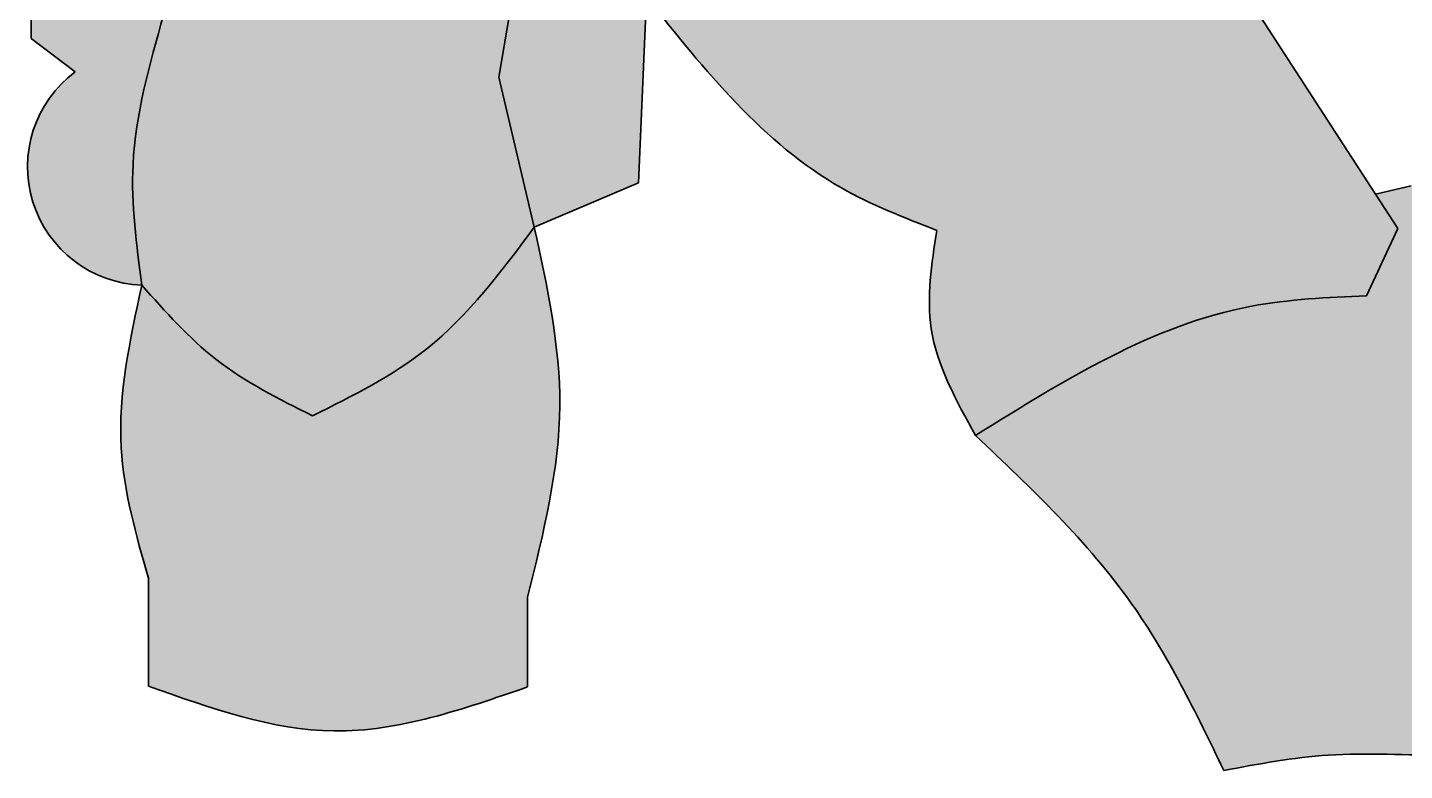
# Model space of a CAD drawing. Header units: millimetres. Extents: x 1769 to 1960, y 325 to 373.
# Drawn here: x 1867.3 to 1882.34, y 325.61 to 333.72 of the extents above; entities that cross this region are included whole.
import ezdxf

# ---------------------------------------------------------------- set-up
doc = ezdxf.new("R2010")
doc.units = ezdxf.units.MM

msp = doc.modelspace()

# ---------------------------------------------------------------- hatches: boundary and pattern name
at = {"lineweight": 35, "true_color": 0xffffff, "transparency": 33554687}
h = msp.add_hatch(color=7, dxfattribs=at)
h.set_gradient(color1=(103, 36, 30), color2=(153, 27, 30), rotation=4, centered=1)
edge = h.paths.add_edge_path()
edge.add_line((1872.451205425439, 333.1783080111366), (1872.695849729673, 334.6335656427236))
edge.add_line((1872.695849729673, 334.6335656427236), (1872.927229636382, 336.0099204942581))
edge.add_line((1872.927229636382, 336.0099204942581), (1871.981079354089, 336.3637921851631))
edge.add_line((1871.981079354089, 336.3637921851631), (1872.055137392332, 336.4678157626362))
edge.add_line((1872.055137392332, 336.4678157626362), (1870.373914922912, 337.3611715724653))
edge.add_spline(control_points=[(1870.373914922912, 337.3611715724653), (1870.182673662081, 337.3712948405887), (1869.636392795944, 337.4002119668122), (1869.10863670287, 337.1813236870583), (1868.811625773737, 336.982012034299)], knot_values=[2.38679186065924, 2.38679186065924, 2.38679186065924, 2.38679186065924, 2.958245338627602, 4.019149331767626, 4.019149331808633, 4.019149331808633, 4.019149331808633], degree=3, periodic=0)
edge.add_spline(control_points=[(1868.81162577376, 336.9820120343144), (1868.695498057659, 336.2889785760991), (1868.520252269947, 335.2431369943138), (1868.722265480502, 334.2095816268387), (1868.790413374976, 333.8609181809064)], knot_values=[0, 0, 0, 0, 2.081740081333626, 3.141508268784936, 3.141508268784936, 3.141508268784936, 3.141508268784936], degree=3, periodic=0)
edge.add_spline(control_points=[(1868.790413374976, 333.8609181809064), (1868.636489614036, 333.3181981491992), (1868.360970377244, 332.3467444372183), (1868.494083777225, 331.3490690610025), (1868.552830989948, 330.9087629193015)], knot_values=[0, 0, 0, 0, 1.670129885126782, 2.989485888872106, 2.989485888872106, 2.989485888872106, 2.989485888872106], degree=3, periodic=0)
edge.add_spline(control_points=[(1868.552830989948, 330.9087629193015), (1868.808216412466, 330.6204053030742), (1869.336063001684, 330.0244097184413), (1870.048063103471, 329.6668244594613), (1870.415579693301, 329.4822479199015)], knot_values=[0, 0, 0, 0, 1.14447234852838, 2.365467142437623, 2.365467142437623, 2.365467142437623, 2.365467142437623], degree=3, periodic=0)
edge.add_spline(control_points=[(1870.415579693301, 329.4822479199015), (1870.853529264842, 329.699966117765), (1871.827490913669, 330.1841524002756), (1872.479912189498, 331.0593583151045), (1872.838967069888, 331.5410209565717)], knot_values=[0, 0, 0, 0, 1.44766383991786, 3.219478113695184, 3.219478113695184, 3.219478113695184, 3.219478113695184], degree=3, periodic=0)
edge.add_line((1872.838967069888, 331.5410209565717), (1872.451205425439, 333.1783080111366))
edge = h.paths.add_edge_path()
edge.add_line((1880.768804139364, 333.8394737470027), (1878.885754366112, 335.9914519610597))
edge.add_line((1878.885754366112, 335.9914519610597), (1877.745405704688, 335.9914519610597))
edge.add_line((1877.745405704688, 335.9914519610597), (1877.771055376587, 336.6976427689623))
edge.add_line((1877.771055376587, 336.6976427689623), (1877.230478002773, 336.1027678360523))
edge.add_line((1877.230478002773, 336.1027678360523), (1876.136168551918, 335.965322317662))
edge.add_line((1876.136168551918, 335.965322317662), (1872.927229636382, 336.0099204942581))
edge.add_line((1872.927229636382, 336.0099204942581), (1872.695849729673, 334.6335656427236))
edge.add_line((1872.695849729673, 334.6335656427236), (1874.064693865836, 334.0514627232067))
edge.add_spline(control_points=[(1874.064693865836, 334.0514627232068), (1874.702899780166, 333.2529664983102), (1875.585440972096, 332.1487683167381), (1876.876548142882, 331.64629560131), (1877.233996647121, 331.5071838957792)], knot_values=[0, 0, 0, 0, 2.976469188027062, 4.1160017573666, 4.1160017573666, 4.1160017573666, 4.1160017573666], degree=3, periodic=0)
edge.add_spline(control_points=[(1877.233996647121, 331.5071838957792), (1877.177679161157, 331.1427381679216), (1877.055364963916, 330.3512098197069), (1877.446791775923, 329.6473436416767), (1877.657992788404, 329.2675606403832)], knot_values=[0, 0, 0, 0, 1.076428673889964, 2.337861978033576, 2.337861978033576, 2.337861978033576, 2.337861978033576], degree=3, periodic=0)
edge.add_spline(control_points=[(1877.657992788404, 329.2675606403832), (1878.625936211317, 329.8723890017707), (1879.960383781422, 330.7062308545873), (1881.502094186542, 330.7744506705926), (1881.925522779694, 330.7931871470541)], knot_values=[0, 0, 0, 0, 3.327196104997616, 4.587012683251804, 4.587012683251804, 4.587012683251804, 4.587012683251804], degree=3, periodic=0)
edge.add_line((1881.925522779694, 330.7931871470541), (1882.268416711649, 331.5283578847523))
edge.add_line((1882.268416711649, 331.5283578847523), (1882.025642285975, 331.9025077395181))
edge.add_line((1882.025642285975, 331.9025077395181), (1880.768804139364, 333.8394737470027))
h.paths.add_polyline_path([(1877.820993573309, 338.072549068977), (1877.376033260857, 337.6275887565258), (1876.606203138515, 337.5072267240089), (1876.574149796494, 337.2824468760181), (1876.136168551918, 335.965322317662), (1877.230478002773, 336.1027678360523), (1877.771055376587, 336.6976427689623)])
h.paths.add_polyline_path([(1873.14773908231, 338.002508542006), (1871.8957885297, 338.4900582295124), (1871.873258540657, 338.416631261922), (1871.125308398562, 336.9619015536845), (1872.055137392332, 336.4678157626362)])
h = msp.add_hatch(color=7, dxfattribs=at)
h.set_gradient(color1=(248, 153, 30), color2=(254, 204, 102), rotation=74.00000000000001)
edge = h.paths.add_edge_path()
edge.add_spline(control_points=[(1868.790413374976, 333.8609181809064), (1868.722265480502, 334.2095816268387), (1868.520252269947, 335.2431369943137), (1868.69549805766, 336.2889785760991), (1868.81162577376, 336.9820120343144)], knot_values=[0, 0, 0, 0, 1.05976818745131, 3.141508268784936, 3.141508268784936, 3.141508268784936, 3.141508268784936], degree=3, periodic=0)
edge.add_spline(control_points=[(1868.811625773725, 336.9820120342914), (1868.467185255058, 336.7508723612344), (1867.91896553988, 336.1536171884405), (1867.531481822991, 335.4579955536281), (1867.343734312516, 335.1209459577947)], knot_values=[0, 4.100630945913508e-11, 4.100630945913508e-11, 4.100630945913508e-11, 1.230319445648276, 2.386791860700247, 2.386791860700247, 2.386791860700247, 2.386791860700247], degree=3, periodic=0)
edge.add_line((1867.343734312516, 335.1209459577947), (1867.343734312516, 333.6032382014847))
edge.add_line((1867.343734312516, 333.6032382014847), (1867.824056409859, 333.2380582795012))
edge.add_arc((1868.598284002993, 332.2016387322053), 1.293674551031523, 126.7605186451688, 267.9865091126708)
edge.add_spline(control_points=[(1868.552830989948, 330.9087629193015), (1868.494083777225, 331.3490690610025), (1868.360970377244, 332.3467444372183), (1868.636489614036, 333.3181981491993), (1868.790413374976, 333.8609181809064)], knot_values=[0, 0, 0, 0, 1.319356003745324, 2.989485888872106, 2.989485888872106, 2.989485888872106, 2.989485888872106], degree=3, periodic=0)
h.paths.add_polyline_path([(1874.064693865836, 334.0514627232068), (1872.695849729673, 334.6335656427236), (1872.451205425439, 333.1783080111366), (1872.838967069888, 331.5410209565716), (1873.97717814361, 332.0242526469369)])
h = msp.add_hatch(color=7, dxfattribs=at)
h.set_gradient(color1=(67, 23, 20), color2=(103, 36, 30), rotation=303.99999999999994, centered=1)
edge = h.paths.add_edge_path()
edge.add_spline(control_points=[(1872.765104693059, 327.5041628493732), (1872.938921923806, 328.2009116278387), (1873.273660671448, 329.5427165370732), (1872.980095093965, 330.8922496077017), (1872.838967069888, 331.5410209565717)], knot_values=[0, 0, 0, 0, 2.121739224710688, 4.086064010190928, 4.086064010190928, 4.086064010190928, 4.086064010190928], degree=3, periodic=0)
edge.add_spline(control_points=[(1872.838967069888, 331.5410209565717), (1872.479912189498, 331.0593583151045), (1871.82749091367, 330.1841524002757), (1870.853529264841, 329.699966117765), (1870.415579693301, 329.4822479199015)], knot_values=[0, 0, 0, 0, 1.771814273777325, 3.219478113695184, 3.219478113695184, 3.219478113695184, 3.219478113695184], degree=3, periodic=0)
edge.add_spline(control_points=[(1870.415579693301, 329.4822479199015), (1870.048063103471, 329.6668244594612), (1869.336063001684, 330.0244097184412), (1868.808216412466, 330.6204053030741), (1868.552830989948, 330.9087629193015)], knot_values=[0, 0, 0, 0, 1.220994793909243, 2.365467142437623, 2.365467142437623, 2.365467142437623, 2.365467142437623], degree=3, periodic=0)
edge.add_spline(control_points=[(1868.552830989948, 330.9087629193015), (1868.423585323486, 330.315223336129), (1868.189102919996, 329.2384012511941), (1868.489267719297, 328.1826277526125), (1868.623983005301, 327.7087919492542)], knot_values=[0, 0, 0, 0, 1.788471796908801, 3.244713552044738, 3.244713552044738, 3.244713552044738, 3.244713552044738], degree=3, periodic=0)
edge.add_line((1868.623983005301, 327.7087919492542), (1868.623983005301, 326.5320625838948))
edge.add_spline(control_points=[(1868.623983005301, 326.5320625838948), (1869.299762480942, 326.2904358632068), (1870.676907193771, 325.7980341658065), (1872.060470522618, 326.2782404580307), (1872.765104693059, 326.5228044438687)], knot_values=[0, 0, 0, 0, 2.087375482343018, 4.253781318932424, 4.253781318932424, 4.253781318932424, 4.253781318932424], degree=3, periodic=0)
edge.add_line((1872.765104693059, 326.5228044438687), (1872.765104693059, 327.5041628493732))
edge = h.paths.add_edge_path()
edge.add_spline(control_points=[(1883.978434103522, 328.4197076802088), (1883.932615588667, 328.7889545172955), (1883.85219428366, 329.4370617857661), (1883.307432931498, 330.6475170129804), (1882.78411241929, 331.4370293773036), (1882.415109467605, 331.9937291168135)], knot_values=[0, 0, 0, 0, 1.108939579588131, 1.946426427092365, 3.949018469608459, 3.949018469608459, 3.949018469608459, 3.949018469608459], degree=3, periodic=0)
edge.add_line((1882.415109467605, 331.9937291168135), (1882.025642285975, 331.9025077395181))
edge.add_line((1882.025642285975, 331.9025077395181), (1882.268416711649, 331.5283578847523))
edge.add_line((1882.268416711649, 331.5283578847523), (1881.925522779694, 330.7931871470541))
edge.add_spline(control_points=[(1881.925522779694, 330.7931871470541), (1881.502094186542, 330.7744506705925), (1879.960383781422, 330.7062308545872), (1878.625936211317, 329.8723890017707), (1877.657992788404, 329.2675606403832)], knot_values=[0, 0, 0, 0, 1.259816578254188, 4.587012683251804, 4.587012683251804, 4.587012683251804, 4.587012683251804], degree=3, periodic=0)
edge.add_spline(control_points=[(1877.657992788404, 329.2675606403832), (1878.270731235624, 328.6876298375803), (1879.39215482697, 327.6262502447692), (1880.064359963416, 326.2396196248122), (1880.369276650878, 325.6106348217421)], knot_values=[0, 0, 0, 0, 2.505623580221259, 4.58575009718459, 4.58575009718459, 4.58575009718459, 4.58575009718459], degree=3, periodic=0)
edge.add_spline(control_points=[(1880.369276650878, 325.6106348217421), (1880.74838625219, 325.681414319159), (1881.549953742136, 325.8310664089181), (1883.195447971037, 325.7217855333844), (1884.441903855385, 325.8874282362167), (1885.262877020371, 325.996528137552)], knot_values=[0, 0, 0, 0, 1.152646132669747, 2.437088546854898, 4.915433038956591, 4.915433038956591, 4.915433038956591, 4.915433038956591], degree=3, periodic=0)
edge.add_spline(control_points=[(1885.262877020371, 325.996528137552), (1885.185715526298, 326.3972093980007), (1885.006400007062, 327.3283521801387), (1884.351514803961, 328.0236209296737), (1883.978434103522, 328.4197076802088)], knot_values=[0, 0, 0, 0, 1.20163391828138, 2.792475866046794, 2.792475866046794, 2.792475866046794, 2.792475866046794], degree=3, periodic=0)

# ---------------------------------------------------------------- linework, layer by layer
at = {"color": 18, "lineweight": 35, "true_color": 0x000000}
for p, q in [((1867.343734312516, 335.1209459577947), (1867.343734312516, 333.6032382014847)), ((1872.695849729673, 334.6335656427236), (1872.451205425439, 333.1783080111366)), ((1873.97717814361, 332.0242526469369), (1874.064693865836, 334.0514627232068)), ((1880.768804139364, 333.8394737470027), (1882.025642285975, 331.9025077395181)), ((1867.343734312516, 333.6032382014847), (1867.824056409859, 333.2380582795012)), ((1872.451205425439, 333.1783080111366), (1872.838967069888, 331.5410209565717)), ((1872.838967069888, 331.5410209565717), (1873.97717814361, 332.0242526469369)), ((1882.025642285975, 331.9025077395181), (1882.415109467605, 331.9937291168135)), ((1882.025642285975, 331.9025077395181), (1882.268416711649, 331.5283578847523)), ((1882.268416711649, 331.5283578847523), (1881.925522779694, 330.7931871470541)), ((1868.623983005301, 327.7087919492542), (1868.623983005301, 326.5320625838948)), ((1872.765104693059, 326.5228044438687), (1872.765104693059, 327.5041628493732))]:
    msp.add_line(p, q, dxfattribs=at)
msp.add_arc((1868.598284002993, 332.2016387322053), 1.293674551031523, 126.7605186451688, 267.9865091126809, dxfattribs=at)
for points in [[(1877.233996647121, 331.5071838957792), (1876.192967011649, 331.9706402309969), (1874.064693865836, 334.0514627232068)], [(1868.790413374976, 333.8609181809064), (1868.456180364331, 332.2245740460164), (1868.552830989948, 330.9087629193015)], [(1870.415579693301, 329.4822479199015), (1871.664415437338, 330.214463651652), (1872.838967069888, 331.5410209565717)], [(1872.765104693059, 327.5041628493732), (1873.117144557423, 329.5964929551584), (1872.838967069888, 331.5410209565717)], [(1877.657992788404, 329.2675606403832), (1877.173956510619, 330.4324309604581), (1877.233996647121, 331.5071838957792)], [(1868.552830989948, 330.9087629193015), (1868.327528673695, 329.1345390792437), (1868.623983005301, 327.7087919492542)], [(1868.552830989948, 330.9087629193015), (1869.362095148473, 330.0994987607766), (1870.415579693301, 329.4822479199015)], [(1881.925522779694, 330.7931871470541), (1880.670871219213, 330.6792254314266), (1877.657992788404, 329.2675606403832)], [(1877.657992788404, 329.2675606403832), (1879.362095871371, 327.4306659214668), (1880.369276650878, 325.6106348217421)], [(1868.623983005301, 326.5320625838948), (1870.652867014868, 326.0413833811425), (1872.765104693059, 326.5228044438687)], [(1880.369276650878, 325.6106348217421), (1881.50979846861, 325.7773774090882), (1882.794240882796, 325.7773774090882), (1885.262877020371, 325.996528137552)]]:
    msp.add_spline(points, degree=3, dxfattribs=at)

doc.saveas('drawing.dxf')
